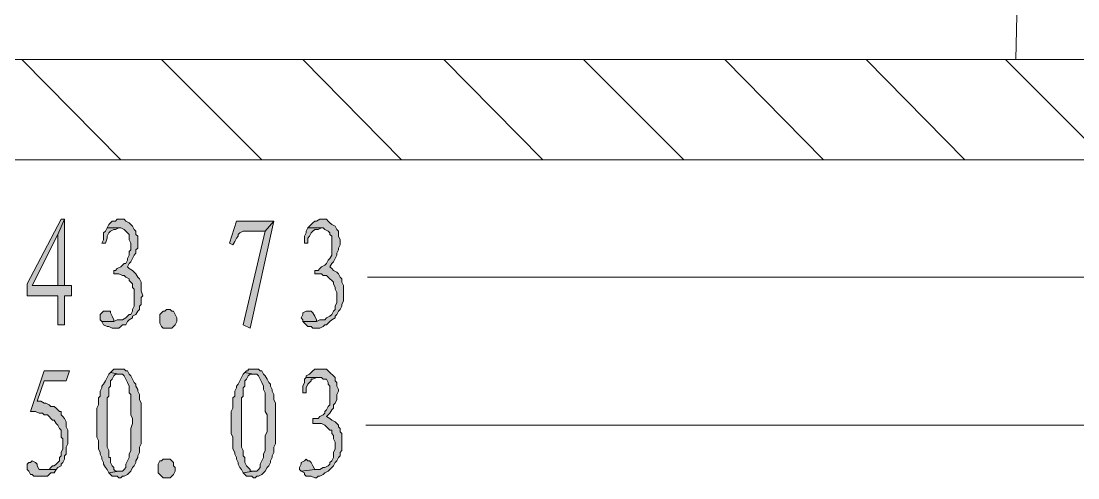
# Model space of a CAD drawing. Header units: millimetres. Extents: x 7 to 289, y 10 to 206.
# Drawn here: x 86.08 to 112.37, y 56.17 to 67.53 of the extents above; entities that cross this region are included whole.
import ezdxf

# ---------------------------------------------------------------- set-up
doc = ezdxf.new("R2010")
doc.units = ezdxf.units.MM

msp = doc.modelspace()

# ---------------------------------------------------------------- hatches: boundary and pattern name
at = {"true_color": 0xdda500}
h = msp.add_hatch(color=42, dxfattribs=at)
h.dxf.hatch_style = 2
h.paths.add_polyline_path([(87.156572, 62.602886), (87.071906, 62.602886), (86.225239, 60.994219), (86.225239, 60.697886), (86.987239, 60.697886), (86.987239, 59.978219), (87.156572, 59.978219), (87.156572, 60.697886), (87.325906, 60.697886), (87.325906, 60.951886), (87.156572, 60.951886), (86.352239, 60.951886), (86.987239, 62.221886)])
h = msp.add_hatch(color=42, dxfattribs=at)
h.dxf.hatch_style = 2
h.paths.add_polyline_path([(87.156572, 62.602886), (86.987239, 62.221886), (86.987239, 60.951886), (86.352239, 60.951886), (87.156572, 60.951886)])
h = msp.add_hatch(color=42, dxfattribs=at)
h.dxf.hatch_style = 2
h.paths.add_polyline_path([(88.553572, 62.602886), (88.468906, 62.602886), (88.426572, 62.560553), (88.341906, 62.560553), (88.299572, 62.518219), (88.257239, 62.475886), (88.214906, 62.391219), (88.511239, 62.391219), (88.553572, 62.391219), (88.638239, 62.348886), (88.680572, 62.306553), (88.722906, 62.264219), (88.765239, 62.221886), (88.765239, 62.179553), (88.765239, 62.094886), (88.807572, 62.010219), (88.807572, 61.925553), (88.807572, 61.840886), (88.765239, 61.798553), (88.765239, 61.713886), (88.722906, 61.629219), (88.722906, 61.586886), (88.680572, 61.502219), (88.638239, 61.502219), (88.595906, 61.459886), (88.553572, 61.417553), (88.468906, 61.375219), (88.426572, 61.332886), (88.384239, 61.332886), (88.384239, 61.248219), (88.426572, 61.248219), (88.511239, 61.248219), (88.595906, 61.205886), (88.638239, 61.205886), (88.680572, 61.163553), (88.765239, 61.121219), (88.765239, 61.078886), (88.807572, 61.036553), (88.849906, 60.994219), (88.849906, 60.909553), (88.892239, 60.867219), (88.892239, 60.782553), (88.892239, 60.697886), (88.892239, 60.613219), (88.892239, 60.528553), (88.892239, 60.443886), (88.849906, 60.359219), (88.849906, 60.316886), (88.807572, 60.232219), (88.765239, 60.232219), (88.722906, 60.189886), (88.680572, 60.147553), (88.595906, 60.105219), (88.553572, 60.105219), (88.468906, 60.105219), (88.384239, 60.062886), (88.087906, 60.062886), (88.130239, 59.978219), (88.214906, 59.935886), (88.257239, 59.935886), (88.341906, 59.893553), (88.384239, 59.893553), (88.426572, 59.893553), (88.511239, 59.893553), (88.553572, 59.935886), (88.595906, 59.978219), (88.680572, 59.978219), (88.722906, 60.062886), (88.765239, 60.105219), (88.849906, 60.147553), (88.849906, 60.189886), (88.934572, 60.232219), (88.976906, 60.316886), (89.019239, 60.359219), (89.019239, 60.443886), (89.061572, 60.486219), (89.061572, 60.570886), (89.061572, 60.655553), (89.103906, 60.697886), (89.061572, 60.824886), (89.061572, 60.909553), (89.061572, 60.951886), (89.061572, 61.036553), (89.019239, 61.121219), (88.976906, 61.163553), (88.934572, 61.248219), (88.892239, 61.290553), (88.849906, 61.332886), (88.765239, 61.375219), (88.722906, 61.417553), (88.765239, 61.502219), (88.807572, 61.544553), (88.849906, 61.629219), (88.892239, 61.713886), (88.934572, 61.756219), (88.934572, 61.840886), (88.976906, 61.883219), (88.976906, 61.967886), (88.976906, 62.010219), (88.976906, 62.094886), (88.976906, 62.179553), (88.934572, 62.221886), (88.934572, 62.306553), (88.892239, 62.348886), (88.849906, 62.433553), (88.807572, 62.475886), (88.765239, 62.518219), (88.680572, 62.560553), (88.638239, 62.602886)])
h = msp.add_hatch(color=42, dxfattribs=at)
h.dxf.hatch_style = 2
h.paths.add_polyline_path([(93.591239, 62.602886), (93.506572, 62.602886), (93.421906, 62.560553), (93.379572, 62.560553), (93.337239, 62.518219), (93.294906, 62.475886), (93.210239, 62.391219), (93.548906, 62.391219), (93.591239, 62.391219), (93.633572, 62.348886), (93.718239, 62.306553), (93.760572, 62.264219), (93.760572, 62.221886), (93.802906, 62.179553), (93.802906, 62.094886), (93.802906, 62.010219), (93.802906, 61.925553), (93.802906, 61.840886), (93.802906, 61.798553), (93.802906, 61.713886), (93.760572, 61.629219), (93.718239, 61.586886), (93.675906, 61.502219), (93.633572, 61.459886), (93.548906, 61.417553), (93.506572, 61.375219), (93.464239, 61.332886), (93.379572, 61.332886), (93.379572, 61.248219), (93.464239, 61.248219), (93.548906, 61.248219), (93.591239, 61.205886), (93.675906, 61.205886), (93.718239, 61.163553), (93.760572, 61.121219), (93.802906, 61.078886), (93.845239, 61.036553), (93.845239, 60.994219), (93.887572, 60.909553), (93.887572, 60.867219), (93.929906, 60.782553), (93.929906, 60.697886), (93.929906, 60.613219), (93.929906, 60.528553), (93.887572, 60.443886), (93.887572, 60.359219), (93.845239, 60.316886), (93.802906, 60.232219), (93.760572, 60.189886), (93.675906, 60.147553), (93.633572, 60.105219), (93.591239, 60.105219), (93.506572, 60.105219), (93.421906, 60.062886), (93.083239, 60.062886), (93.167906, 59.978219), (93.210239, 59.935886), (93.294906, 59.935886), (93.337239, 59.893553), (93.421906, 59.893553), (93.464239, 59.893553), (93.506572, 59.893553), (93.591239, 59.935886), (93.633572, 59.978219), (93.675906, 59.978219), (93.760572, 60.062886), (93.802906, 60.105219), (93.887572, 60.147553), (93.887572, 60.189886), (93.929906, 60.232219), (93.972239, 60.316886), (94.014572, 60.359219), (94.056906, 60.443886), (94.056906, 60.486219), (94.099239, 60.570886), (94.099239, 60.655553), (94.099239, 60.697886), (94.099239, 60.824886), (94.099239, 60.909553), (94.099239, 60.951886), (94.056906, 61.036553), (94.056906, 61.121219), (94.014572, 61.163553), (93.972239, 61.248219), (93.929906, 61.290553), (93.845239, 61.332886), (93.802906, 61.375219), (93.760572, 61.417553), (93.802906, 61.502219), (93.845239, 61.544553), (93.887572, 61.629219), (93.929906, 61.713886), (93.929906, 61.756219), (93.972239, 61.840886), (93.972239, 61.883219), (94.014572, 61.967886), (94.014572, 62.010219), (94.014572, 62.094886), (93.972239, 62.179553), (93.972239, 62.221886), (93.972239, 62.306553), (93.929906, 62.348886), (93.887572, 62.433553), (93.802906, 62.475886), (93.760572, 62.518219), (93.718239, 62.560553), (93.675906, 62.602886), (93.633572, 62.602886)])
h = msp.add_hatch(color=42, dxfattribs=at)
h.dxf.hatch_style = 2
h.paths.add_polyline_path([(88.214906, 62.391219), (88.172572, 62.306553), (88.130239, 62.264219), (88.130239, 62.179553), (88.130239, 62.094886), (88.087906, 62.010219), (88.172572, 62.010219), (88.214906, 62.137219), (88.214906, 62.179553), (88.257239, 62.264219), (88.299572, 62.306553), (88.384239, 62.348886), (88.426572, 62.348886), (88.511239, 62.391219)])
h = msp.add_hatch(color=42, dxfattribs=at)
h.dxf.hatch_style = 2
h.paths.add_polyline_path([(92.363572, 62.560553), (91.432239, 62.560553), (91.262906, 62.010219), (91.347572, 61.967886), (91.389906, 62.052553), (91.432239, 62.137219), (91.474572, 62.179553), (91.474572, 62.221886), (91.516906, 62.264219), (91.601572, 62.306553), (91.643906, 62.306553), (92.151906, 62.306553)])
h = msp.add_hatch(color=42, dxfattribs=at)
h.dxf.hatch_style = 2
h.paths.add_polyline_path([(92.363572, 62.560553), (92.151906, 62.306553), (91.601572, 59.978219), (91.770906, 59.893553)])
h = msp.add_hatch(color=42, dxfattribs=at)
h.dxf.hatch_style = 2
h.paths.add_polyline_path([(93.210239, 62.391219), (93.167906, 62.306553), (93.167906, 62.264219), (93.125572, 62.179553), (93.125572, 62.094886), (93.125572, 62.010219), (93.210239, 62.010219), (93.210239, 62.137219), (93.252572, 62.179553), (93.294906, 62.264219), (93.337239, 62.306553), (93.379572, 62.348886), (93.464239, 62.348886), (93.548906, 62.391219)])
h = msp.add_hatch(color=42, dxfattribs=at)
h.dxf.hatch_style = 2
h.paths.add_polyline_path([(88.172572, 60.316886), (88.130239, 60.316886), (88.087906, 60.274553), (88.045572, 60.232219), (88.045572, 60.147553), (88.045572, 60.105219), (88.087906, 60.062886), (88.384239, 60.062886), (88.384239, 60.105219), (88.341906, 60.189886), (88.299572, 60.274553), (88.299572, 60.316886), (88.257239, 60.316886)])
h = msp.add_hatch(color=42, dxfattribs=at)
h.dxf.hatch_style = 2
h.paths.add_polyline_path([(89.823572, 59.893553), (89.781239, 59.893553), (89.738906, 59.893553), (89.654239, 59.893553), (89.611906, 59.893553), (89.569572, 59.935886), (89.527239, 60.020553), (89.527239, 60.062886), (89.527239, 60.147553), (89.527239, 60.232219), (89.569572, 60.274553), (89.611906, 60.316886), (89.654239, 60.316886), (89.696572, 60.359219), (89.781239, 60.359219), (89.823572, 60.316886), (89.865906, 60.316886), (89.908239, 60.232219), (89.950572, 60.147553), (89.950572, 60.062886), (89.908239, 59.978219), (89.865906, 59.935886)])
h = msp.add_hatch(color=42, dxfattribs=at)
h.dxf.hatch_style = 2
h.paths.add_polyline_path([(93.210239, 60.316886), (93.167906, 60.316886), (93.083239, 60.274553), (93.083239, 60.232219), (93.040906, 60.147553), (93.083239, 60.105219), (93.083239, 60.062886), (93.421906, 60.062886), (93.421906, 60.105219), (93.379572, 60.189886), (93.337239, 60.274553), (93.294906, 60.316886), (93.252572, 60.316886)])
h = msp.add_hatch(color=42, dxfattribs=at)
h.dxf.hatch_style = 2
h.paths.add_polyline_path([(87.283572, 58.835219), (86.648572, 58.835219), (86.309906, 57.819219), (86.394572, 57.819219), (86.436906, 57.819219), (86.521572, 57.776886), (86.606239, 57.776886), (86.648572, 57.734553), (86.733239, 57.734553), (86.775572, 57.692219), (86.817906, 57.649886), (86.860239, 57.607553), (86.902572, 57.607553), (86.944906, 57.522886), (86.987239, 57.480553), (87.029572, 57.395886), (87.071906, 57.353553), (87.071906, 57.268886), (87.071906, 57.184219), (87.114239, 57.141886), (87.114239, 57.057219), (87.114239, 56.972553), (87.114239, 56.887886), (87.071906, 56.803219), (87.071906, 56.718553), (87.029572, 56.676219), (87.029572, 56.591553), (86.987239, 56.549219), (86.944906, 56.506886), (86.902572, 56.464553), (86.860239, 56.464553), (86.817906, 56.422219), (86.775572, 56.379886), (86.690906, 56.379886), (86.606239, 56.379886), (86.521572, 56.379886), (86.944906, 56.379886), (86.987239, 56.422219), (87.071906, 56.464553), (87.071906, 56.506886), (87.114239, 56.549219), (87.156572, 56.633886), (87.156572, 56.718553), (87.198906, 56.760886), (87.198906, 56.845553), (87.198906, 56.930219), (87.241239, 57.014886), (87.241239, 57.099553), (87.241239, 57.184219), (87.241239, 57.268886), (87.241239, 57.353553), (87.198906, 57.438219), (87.198906, 57.480553), (87.198906, 57.565219), (87.156572, 57.649886), (87.114239, 57.692219), (87.071906, 57.734553), (87.071906, 57.819219), (87.029572, 57.819219), (86.987239, 57.861553), (86.944906, 57.903886), (86.902572, 57.946219), (86.817906, 57.946219), (86.775572, 57.988553), (86.690906, 58.030886), (86.648572, 58.030886), (86.563906, 58.073219), (86.479239, 58.073219), (86.648572, 58.581219), (87.198906, 58.581219)])
h = msp.add_hatch(color=42, dxfattribs=at)
h.dxf.hatch_style = 2
h.paths.add_polyline_path([(88.299572, 58.792886), (88.257239, 58.750553), (88.214906, 58.665886), (88.172572, 58.581219), (88.130239, 58.496553), (88.087906, 58.454219), (88.087906, 58.411886), (88.045572, 58.327219), (88.045572, 58.284886), (88.045572, 58.200219), (88.003239, 58.157886), (88.003239, 58.073219), (88.003239, 57.988553), (87.960906, 57.903886), (87.960906, 57.819219), (87.960906, 57.734553), (87.960906, 57.649886), (87.960906, 57.522886), (87.960906, 57.438219), (87.960906, 57.353553), (87.960906, 57.268886), (87.960906, 57.184219), (88.003239, 57.099553), (88.003239, 57.014886), (88.003239, 56.972553), (88.003239, 56.887886), (88.045572, 56.803219), (88.045572, 56.760886), (88.087906, 56.676219), (88.087906, 56.633886), (88.130239, 56.549219), (88.130239, 56.506886), (88.172572, 56.422219), (88.214906, 56.379886), (88.257239, 56.295219), (88.511239, 56.337553), (88.426572, 56.337553), (88.384239, 56.379886), (88.384239, 56.422219), (88.341906, 56.464553), (88.299572, 56.549219), (88.299572, 56.676219), (88.257239, 56.676219), (88.257239, 56.718553), (88.257239, 56.803219), (88.257239, 56.845553), (88.214906, 56.930219), (88.214906, 56.972553), (88.214906, 57.057219), (88.214906, 57.141886), (88.214906, 57.226553), (88.214906, 57.353553), (88.214906, 57.438219), (88.214906, 57.522886), (88.214906, 57.607553), (88.214906, 57.734553), (88.214906, 57.819219), (88.214906, 57.903886), (88.214906, 57.988553), (88.214906, 58.073219), (88.214906, 58.157886), (88.257239, 58.200219), (88.257239, 58.284886), (88.257239, 58.369553), (88.257239, 58.411886), (88.299572, 58.454219), (88.299572, 58.496553), (88.299572, 58.581219), (88.341906, 58.623553), (88.384239, 58.708219), (88.426572, 58.750553), (88.468906, 58.750553), (88.511239, 58.750553)])
h = msp.add_hatch(color=42, dxfattribs=at)
h.dxf.hatch_style = 2
h.paths.add_polyline_path([(88.511239, 58.877553), (88.468906, 58.877553), (88.384239, 58.877553), (88.341906, 58.835219), (88.299572, 58.792886), (88.511239, 58.750553), (88.553572, 58.750553), (88.595906, 58.750553), (88.638239, 58.708219), (88.680572, 58.623553), (88.722906, 58.538886), (88.765239, 58.454219), (88.765239, 58.411886), (88.765239, 58.369553), (88.765239, 58.284886), (88.807572, 58.242553), (88.807572, 58.157886), (88.807572, 58.073219), (88.807572, 57.988553), (88.807572, 57.903886), (88.807572, 57.819219), (88.807572, 57.734553), (88.849906, 57.649886), (88.849906, 57.522886), (88.807572, 57.395886), (88.807572, 57.311219), (88.807572, 57.226553), (88.807572, 57.141886), (88.807572, 57.057219), (88.807572, 56.972553), (88.807572, 56.887886), (88.807572, 56.845553), (88.765239, 56.760886), (88.765239, 56.718553), (88.765239, 56.676219), (88.722906, 56.591553), (88.680572, 56.506886), (88.680572, 56.422219), (88.638239, 56.379886), (88.595906, 56.337553), (88.553572, 56.337553), (88.511239, 56.337553), (88.257239, 56.295219), (88.299572, 56.252886), (88.341906, 56.210553), (88.384239, 56.210553), (88.468906, 56.210553), (88.511239, 56.168219), (88.553572, 56.168219), (88.595906, 56.210553), (88.638239, 56.210553), (88.722906, 56.252886), (88.765239, 56.295219), (88.807572, 56.337553), (88.849906, 56.422219), (88.892239, 56.464553), (88.934572, 56.549219), (88.934572, 56.591553), (88.976906, 56.676219), (88.976906, 56.718553), (89.019239, 56.803219), (89.019239, 56.887886), (89.019239, 56.930219), (89.061572, 57.014886), (89.061572, 57.099553), (89.061572, 57.184219), (89.061572, 57.268886), (89.061572, 57.353553), (89.061572, 57.438219), (89.061572, 57.522886), (89.061572, 57.607553), (89.061572, 57.692219), (89.061572, 57.776886), (89.061572, 57.861553), (89.061572, 57.946219), (89.061572, 58.030886), (89.019239, 58.115553), (89.019239, 58.200219), (89.019239, 58.242553), (88.976906, 58.327219), (88.976906, 58.369553), (88.934572, 58.454219), (88.934572, 58.496553), (88.892239, 58.538886), (88.849906, 58.623553), (88.807572, 58.708219), (88.765239, 58.750553), (88.722906, 58.835219), (88.680572, 58.835219), (88.638239, 58.877553), (88.595906, 58.877553)])
h = msp.add_hatch(color=42, dxfattribs=at)
h.dxf.hatch_style = 2
h.paths.add_polyline_path([(91.643906, 58.792886), (91.601572, 58.750553), (91.559239, 58.665886), (91.516906, 58.581219), (91.474572, 58.496553), (91.432239, 58.454219), (91.432239, 58.411886), (91.389906, 58.327219), (91.389906, 58.284886), (91.389906, 58.200219), (91.347572, 58.157886), (91.347572, 58.073219), (91.347572, 57.988553), (91.347572, 57.903886), (91.305239, 57.819219), (91.305239, 57.734553), (91.305239, 57.649886), (91.305239, 57.522886), (91.305239, 57.438219), (91.305239, 57.353553), (91.305239, 57.268886), (91.347572, 57.184219), (91.347572, 57.099553), (91.347572, 57.014886), (91.347572, 56.972553), (91.347572, 56.887886), (91.389906, 56.803219), (91.389906, 56.760886), (91.432239, 56.676219), (91.432239, 56.633886), (91.474572, 56.549219), (91.474572, 56.506886), (91.516906, 56.422219), (91.559239, 56.379886), (91.601572, 56.295219), (91.855572, 56.337553), (91.770906, 56.337553), (91.770906, 56.379886), (91.728572, 56.422219), (91.686239, 56.464553), (91.643906, 56.549219), (91.643906, 56.676219), (91.601572, 56.718553), (91.601572, 56.803219), (91.601572, 56.845553), (91.559239, 56.930219), (91.559239, 56.972553), (91.559239, 57.057219), (91.559239, 57.141886), (91.559239, 57.226553), (91.559239, 57.353553), (91.559239, 57.438219), (91.559239, 57.522886), (91.559239, 57.607553), (91.559239, 57.734553), (91.559239, 57.819219), (91.559239, 57.903886), (91.559239, 57.988553), (91.559239, 58.073219), (91.559239, 58.157886), (91.601572, 58.200219), (91.601572, 58.284886), (91.601572, 58.369553), (91.601572, 58.411886), (91.643906, 58.454219), (91.643906, 58.496553), (91.643906, 58.581219), (91.686239, 58.623553), (91.728572, 58.708219), (91.770906, 58.750553), (91.813239, 58.750553), (91.855572, 58.750553)])
h = msp.add_hatch(color=42, dxfattribs=at)
h.dxf.hatch_style = 2
h.paths.add_polyline_path([(91.855572, 58.877553), (91.813239, 58.877553), (91.728572, 58.877553), (91.728572, 58.835219), (91.686239, 58.835219), (91.643906, 58.792886), (91.855572, 58.750553), (91.897906, 58.750553), (91.940239, 58.750553), (91.982572, 58.708219), (92.024906, 58.623553), (92.067239, 58.538886), (92.109572, 58.454219), (92.109572, 58.411886), (92.109572, 58.369553), (92.151906, 58.284886), (92.151906, 58.242553), (92.151906, 58.157886), (92.151906, 58.073219), (92.151906, 57.988553), (92.151906, 57.903886), (92.151906, 57.819219), (92.194239, 57.734553), (92.194239, 57.649886), (92.194239, 57.522886), (92.194239, 57.395886), (92.194239, 57.311219), (92.151906, 57.226553), (92.151906, 57.141886), (92.151906, 57.057219), (92.151906, 56.972553), (92.151906, 56.887886), (92.151906, 56.845553), (92.109572, 56.760886), (92.109572, 56.718553), (92.109572, 56.676219), (92.067239, 56.591553), (92.024906, 56.506886), (92.024906, 56.422219), (91.982572, 56.379886), (91.940239, 56.337553), (91.897906, 56.337553), (91.855572, 56.337553), (91.601572, 56.295219), (91.643906, 56.252886), (91.686239, 56.210553), (91.728572, 56.210553), (91.813239, 56.210553), (91.855572, 56.168219), (91.897906, 56.168219), (91.940239, 56.210553), (91.982572, 56.210553), (92.067239, 56.252886), (92.109572, 56.295219), (92.151906, 56.337553), (92.194239, 56.422219), (92.236572, 56.464553), (92.278906, 56.549219), (92.278906, 56.591553), (92.321239, 56.676219), (92.321239, 56.718553), (92.363572, 56.803219), (92.363572, 56.887886), (92.363572, 56.930219), (92.405906, 57.014886), (92.405906, 57.099553), (92.405906, 57.184219), (92.405906, 57.268886), (92.405906, 57.353553), (92.405906, 57.438219), (92.405906, 57.522886), (92.405906, 57.607553), (92.405906, 57.692219), (92.405906, 57.776886), (92.405906, 57.861553), (92.405906, 57.946219), (92.405906, 58.030886), (92.363572, 58.115553), (92.363572, 58.200219), (92.363572, 58.242553), (92.321239, 58.327219), (92.321239, 58.369553), (92.278906, 58.454219), (92.278906, 58.496553), (92.236572, 58.538886), (92.194239, 58.623553), (92.151906, 58.708219), (92.109572, 58.750553), (92.067239, 58.835219), (92.024906, 58.835219), (91.982572, 58.877553), (91.940239, 58.877553)])
h = msp.add_hatch(color=42, dxfattribs=at)
h.dxf.hatch_style = 2
h.paths.add_polyline_path([(93.548906, 58.877553), (93.464239, 58.877553), (93.379572, 58.877553), (93.337239, 58.835219), (93.294906, 58.792886), (93.252572, 58.750553), (93.167906, 58.708219), (93.167906, 58.665886), (93.464239, 58.665886), (93.548906, 58.665886), (93.591239, 58.623553), (93.675906, 58.623553), (93.718239, 58.538886), (93.718239, 58.496553), (93.760572, 58.454219), (93.760572, 58.369553), (93.760572, 58.284886), (93.760572, 58.200219), (93.760572, 58.157886), (93.760572, 58.073219), (93.760572, 57.988553), (93.718239, 57.946219), (93.675906, 57.861553), (93.633572, 57.819219), (93.633572, 57.776886), (93.591239, 57.734553), (93.506572, 57.692219), (93.464239, 57.649886), (93.379572, 57.649886), (93.337239, 57.649886), (93.337239, 57.522886), (93.421906, 57.522886), (93.506572, 57.522886), (93.548906, 57.522886), (93.633572, 57.480553), (93.675906, 57.438219), (93.718239, 57.395886), (93.760572, 57.353553), (93.802906, 57.353553), (93.802906, 57.268886), (93.845239, 57.226553), (93.845239, 57.141886), (93.887572, 57.057219), (93.887572, 56.972553), (93.887572, 56.887886), (93.845239, 56.803219), (93.845239, 56.718553), (93.845239, 56.676219), (93.802906, 56.591553), (93.760572, 56.549219), (93.760572, 56.506886), (93.718239, 56.464553), (93.633572, 56.422219), (93.591239, 56.422219), (93.506572, 56.379886), (93.464239, 56.379886), (93.379572, 56.379886), (93.040906, 56.337553), (93.125572, 56.295219), (93.125572, 56.252886), (93.167906, 56.210553), (93.210239, 56.210553), (93.294906, 56.210553), (93.379572, 56.168219), (93.421906, 56.168219), (93.464239, 56.210553), (93.506572, 56.210553), (93.591239, 56.252886), (93.633572, 56.295219), (93.718239, 56.337553), (93.760572, 56.379886), (93.845239, 56.464553), (93.887572, 56.549219), (93.929906, 56.591553), (93.972239, 56.676219), (94.014572, 56.718553), (94.014572, 56.803219), (94.056906, 56.845553), (94.056906, 56.930219), (94.056906, 57.014886), (94.056906, 57.099553), (94.056906, 57.184219), (94.056906, 57.268886), (94.014572, 57.311219), (94.014572, 57.395886), (93.972239, 57.438219), (93.972239, 57.480553), (93.929906, 57.522886), (93.887572, 57.565219), (93.802906, 57.607553), (93.760572, 57.649886), (93.675906, 57.692219), (93.760572, 57.776886), (93.802906, 57.861553), (93.845239, 57.903886), (93.845239, 57.988553), (93.887572, 58.030886), (93.929906, 58.115553), (93.929906, 58.200219), (93.929906, 58.242553), (93.972239, 58.327219), (93.972239, 58.369553), (93.929906, 58.454219), (93.929906, 58.538886), (93.887572, 58.581219), (93.887572, 58.665886), (93.845239, 58.708219), (93.760572, 58.792886), (93.718239, 58.835219), (93.675906, 58.877553), (93.633572, 58.877553), (93.591239, 58.877553)])
h = msp.add_hatch(color=42, dxfattribs=at)
h.dxf.hatch_style = 2
h.paths.add_polyline_path([(93.167906, 58.665886), (93.125572, 58.623553), (93.125572, 58.538886), (93.083239, 58.454219), (93.083239, 58.369553), (93.083239, 58.284886), (93.167906, 58.284886), (93.167906, 58.327219), (93.167906, 58.411886), (93.210239, 58.496553), (93.252572, 58.538886), (93.294906, 58.581219), (93.294906, 58.623553), (93.337239, 58.623553), (93.421906, 58.665886), (93.464239, 58.665886)])
h = msp.add_hatch(color=42, dxfattribs=at)
h.dxf.hatch_style = 2
h.paths.add_polyline_path([(86.352239, 56.591553), (86.309906, 56.549219), (86.267572, 56.549219), (86.225239, 56.506886), (86.225239, 56.422219), (86.225239, 56.379886), (86.267572, 56.337553), (86.309906, 56.252886), (86.352239, 56.252886), (86.394572, 56.210553), (86.436906, 56.210553), (86.521572, 56.210553), (86.606239, 56.210553), (86.648572, 56.210553), (86.733239, 56.210553), (86.775572, 56.252886), (86.817906, 56.295219), (86.902572, 56.295219), (86.944906, 56.379886), (86.521572, 56.379886), (86.479239, 56.464553), (86.479239, 56.506886), (86.436906, 56.549219)])
h = msp.add_hatch(color=42, dxfattribs=at)
h.dxf.hatch_style = 2
h.paths.add_polyline_path([(89.781239, 56.168219), (89.738906, 56.168219), (89.696572, 56.168219), (89.611906, 56.168219), (89.569572, 56.210553), (89.527239, 56.252886), (89.484906, 56.295219), (89.484906, 56.379886), (89.484906, 56.422219), (89.484906, 56.506886), (89.527239, 56.591553), (89.569572, 56.591553), (89.611906, 56.633886), (89.654239, 56.633886), (89.738906, 56.633886), (89.781239, 56.633886), (89.823572, 56.591553), (89.865906, 56.549219), (89.865906, 56.464553), (89.908239, 56.422219), (89.908239, 56.337553), (89.865906, 56.252886), (89.823572, 56.210553)])
h = msp.add_hatch(color=42, dxfattribs=at)
h.dxf.hatch_style = 2
h.paths.add_polyline_path([(93.167906, 56.633886), (93.125572, 56.591553), (93.040906, 56.549219), (93.040906, 56.506886), (92.998572, 56.422219), (92.998572, 56.379886), (93.040906, 56.337553), (93.379572, 56.379886), (93.337239, 56.464553), (93.294906, 56.549219), (93.252572, 56.591553), (93.210239, 56.591553)])

# ---------------------------------------------------------------- linework, layer by layer
at = {"color": 7, "lineweight": 0}
for points in [[(110.820906, 66.582219), (110.905572, 70.265219)], [(117.932906, 69.672553), (117.805906, 69.672553), (117.636572, 69.630219), (117.467239, 69.503219), (117.382572, 69.376219), (117.340239, 69.206886), (117.213239, 66.582219), (63.111239, 66.582219), (62.984239, 69.206886)], [(59.216572, 64.084553), (121.107906, 64.084553), (121.319572, 64.126886), (121.531239, 64.296219), (121.658239, 64.465553), (121.700572, 64.719553), (121.700572, 67.259553)], [(117.213239, 66.582219), (63.111239, 66.582219)], [(121.107906, 64.084553), (59.216572, 64.084553)]]:
    msp.add_lwpolyline(points, dxfattribs=at)
at = {"color": 40, "lineweight": 0, "true_color": 0xffbf00}
for points in [[(88.553572, 64.084553), (86.098239, 66.582219)], [(92.067239, 64.084553), (89.569572, 66.582219)], [(95.538572, 64.084553), (93.083239, 66.582219)], [(99.052239, 64.084553), (96.596906, 66.582219)], [(102.565906, 64.084553), (100.068239, 66.582219)], [(106.037239, 64.084553), (103.581906, 66.582219)], [(109.550906, 64.084553), (107.095572, 66.582219)], [(113.064572, 64.084553), (110.566906, 66.582219)]]:
    msp.add_lwpolyline(points, dxfattribs=at)
at = {"color": 42, "lineweight": 0, "true_color": 0xdda500}
for points in [[(87.156572, 62.602886), (87.071906, 62.602886), (86.225239, 60.994219), (86.225239, 60.697886), (86.987239, 60.697886), (86.987239, 59.978219), (87.156572, 59.978219), (87.156572, 60.697886), (87.325906, 60.697886), (87.325906, 60.951886), (87.156572, 60.951886), (86.352239, 60.951886), (86.987239, 62.221886)], [(87.156572, 62.602886), (86.987239, 62.221886), (86.987239, 60.951886), (86.352239, 60.951886), (87.156572, 60.951886)], [(88.553572, 62.602886), (88.468906, 62.602886), (88.426572, 62.560553), (88.341906, 62.560553), (88.299572, 62.518219), (88.257239, 62.475886), (88.214906, 62.391219), (88.511239, 62.391219), (88.553572, 62.391219), (88.638239, 62.348886), (88.680572, 62.306553), (88.722906, 62.264219), (88.765239, 62.221886), (88.765239, 62.179553), (88.765239, 62.094886), (88.807572, 62.010219), (88.807572, 61.925553), (88.807572, 61.840886), (88.765239, 61.798553), (88.765239, 61.713886), (88.722906, 61.629219), (88.722906, 61.586886), (88.680572, 61.502219), (88.638239, 61.502219), (88.595906, 61.459886), (88.553572, 61.417553), (88.468906, 61.375219), (88.426572, 61.332886), (88.384239, 61.332886), (88.384239, 61.248219), (88.426572, 61.248219), (88.511239, 61.248219), (88.595906, 61.205886), (88.638239, 61.205886), (88.680572, 61.163553), (88.765239, 61.121219), (88.765239, 61.078886), (88.807572, 61.036553), (88.849906, 60.994219), (88.849906, 60.909553), (88.892239, 60.867219), (88.892239, 60.782553), (88.892239, 60.697886), (88.892239, 60.613219), (88.892239, 60.528553), (88.892239, 60.443886), (88.849906, 60.359219), (88.849906, 60.316886), (88.807572, 60.232219), (88.765239, 60.232219), (88.722906, 60.189886), (88.680572, 60.147553), (88.595906, 60.105219), (88.553572, 60.105219), (88.468906, 60.105219), (88.384239, 60.062886), (88.087906, 60.062886), (88.130239, 59.978219), (88.214906, 59.935886), (88.257239, 59.935886), (88.341906, 59.893553), (88.384239, 59.893553), (88.426572, 59.893553), (88.511239, 59.893553), (88.553572, 59.935886), (88.595906, 59.978219), (88.680572, 59.978219), (88.722906, 60.062886), (88.765239, 60.105219), (88.849906, 60.147553), (88.849906, 60.189886), (88.934572, 60.232219), (88.976906, 60.316886), (89.019239, 60.359219), (89.019239, 60.443886), (89.061572, 60.486219), (89.061572, 60.570886), (89.061572, 60.655553), (89.103906, 60.697886), (89.061572, 60.824886), (89.061572, 60.909553), (89.061572, 60.951886), (89.061572, 61.036553), (89.019239, 61.121219), (88.976906, 61.163553), (88.934572, 61.248219), (88.892239, 61.290553), (88.849906, 61.332886), (88.765239, 61.375219), (88.722906, 61.417553), (88.765239, 61.502219), (88.807572, 61.544553), (88.849906, 61.629219), (88.892239, 61.713886), (88.934572, 61.756219), (88.934572, 61.840886), (88.976906, 61.883219), (88.976906, 61.967886), (88.976906, 62.010219), (88.976906, 62.094886), (88.976906, 62.179553), (88.934572, 62.221886), (88.934572, 62.306553), (88.892239, 62.348886), (88.849906, 62.433553), (88.807572, 62.475886), (88.765239, 62.518219), (88.680572, 62.560553), (88.638239, 62.602886)], [(93.591239, 62.602886), (93.506572, 62.602886), (93.421906, 62.560553), (93.379572, 62.560553), (93.337239, 62.518219), (93.294906, 62.475886), (93.210239, 62.391219), (93.548906, 62.391219), (93.591239, 62.391219), (93.633572, 62.348886), (93.718239, 62.306553), (93.760572, 62.264219), (93.760572, 62.221886), (93.802906, 62.179553), (93.802906, 62.094886), (93.802906, 62.010219), (93.802906, 61.925553), (93.802906, 61.840886), (93.802906, 61.798553), (93.802906, 61.713886), (93.760572, 61.629219), (93.718239, 61.586886), (93.675906, 61.502219), (93.633572, 61.459886), (93.548906, 61.417553), (93.506572, 61.375219), (93.464239, 61.332886), (93.379572, 61.332886), (93.379572, 61.248219), (93.464239, 61.248219), (93.548906, 61.248219), (93.591239, 61.205886), (93.675906, 61.205886), (93.718239, 61.163553), (93.760572, 61.121219), (93.802906, 61.078886), (93.845239, 61.036553), (93.845239, 60.994219), (93.887572, 60.909553), (93.887572, 60.867219), (93.929906, 60.782553), (93.929906, 60.697886), (93.929906, 60.613219), (93.929906, 60.528553), (93.887572, 60.443886), (93.887572, 60.359219), (93.845239, 60.316886), (93.802906, 60.232219), (93.760572, 60.189886), (93.675906, 60.147553), (93.633572, 60.105219), (93.591239, 60.105219), (93.506572, 60.105219), (93.421906, 60.062886), (93.083239, 60.062886), (93.167906, 59.978219), (93.210239, 59.935886), (93.294906, 59.935886), (93.337239, 59.893553), (93.421906, 59.893553), (93.464239, 59.893553), (93.506572, 59.893553), (93.591239, 59.935886), (93.633572, 59.978219), (93.675906, 59.978219), (93.760572, 60.062886), (93.802906, 60.105219), (93.887572, 60.147553), (93.887572, 60.189886), (93.929906, 60.232219), (93.972239, 60.316886), (94.014572, 60.359219), (94.056906, 60.443886), (94.056906, 60.486219), (94.099239, 60.570886), (94.099239, 60.655553), (94.099239, 60.697886), (94.099239, 60.824886), (94.099239, 60.909553), (94.099239, 60.951886), (94.056906, 61.036553), (94.056906, 61.121219), (94.014572, 61.163553), (93.972239, 61.248219), (93.929906, 61.290553), (93.845239, 61.332886), (93.802906, 61.375219), (93.760572, 61.417553), (93.802906, 61.502219), (93.845239, 61.544553), (93.887572, 61.629219), (93.929906, 61.713886), (93.929906, 61.756219), (93.972239, 61.840886), (93.972239, 61.883219), (94.014572, 61.967886), (94.014572, 62.010219), (94.014572, 62.094886), (93.972239, 62.179553), (93.972239, 62.221886), (93.972239, 62.306553), (93.929906, 62.348886), (93.887572, 62.433553), (93.802906, 62.475886), (93.760572, 62.518219), (93.718239, 62.560553), (93.675906, 62.602886), (93.633572, 62.602886)], [(88.214906, 62.391219), (88.172572, 62.306553), (88.130239, 62.264219), (88.130239, 62.179553), (88.130239, 62.094886), (88.087906, 62.010219), (88.172572, 62.010219), (88.214906, 62.137219), (88.214906, 62.179553), (88.257239, 62.264219), (88.299572, 62.306553), (88.384239, 62.348886), (88.426572, 62.348886), (88.511239, 62.391219)], [(92.363572, 62.560553), (91.432239, 62.560553), (91.262906, 62.010219), (91.347572, 61.967886), (91.389906, 62.052553), (91.432239, 62.137219), (91.474572, 62.179553), (91.474572, 62.221886), (91.516906, 62.264219), (91.601572, 62.306553), (91.643906, 62.306553), (92.151906, 62.306553)], [(92.363572, 62.560553), (92.151906, 62.306553), (91.601572, 59.978219), (91.770906, 59.893553)], [(93.210239, 62.391219), (93.167906, 62.306553), (93.167906, 62.264219), (93.125572, 62.179553), (93.125572, 62.094886), (93.125572, 62.010219), (93.210239, 62.010219), (93.210239, 62.137219), (93.252572, 62.179553), (93.294906, 62.264219), (93.337239, 62.306553), (93.379572, 62.348886), (93.464239, 62.348886), (93.548906, 62.391219)], [(88.172572, 60.316886), (88.130239, 60.316886), (88.087906, 60.274553), (88.045572, 60.232219), (88.045572, 60.147553), (88.045572, 60.105219), (88.087906, 60.062886), (88.384239, 60.062886), (88.384239, 60.105219), (88.341906, 60.189886), (88.299572, 60.274553), (88.299572, 60.316886), (88.257239, 60.316886)], [(89.823572, 59.893553), (89.781239, 59.893553), (89.738906, 59.893553), (89.654239, 59.893553), (89.611906, 59.893553), (89.569572, 59.935886), (89.527239, 60.020553), (89.527239, 60.062886), (89.527239, 60.147553), (89.527239, 60.232219), (89.569572, 60.274553), (89.611906, 60.316886), (89.654239, 60.316886), (89.696572, 60.359219), (89.781239, 60.359219), (89.823572, 60.316886), (89.865906, 60.316886), (89.908239, 60.232219), (89.950572, 60.147553), (89.950572, 60.062886), (89.908239, 59.978219), (89.865906, 59.935886)], [(93.210239, 60.316886), (93.167906, 60.316886), (93.083239, 60.274553), (93.083239, 60.232219), (93.040906, 60.147553), (93.083239, 60.105219), (93.083239, 60.062886), (93.421906, 60.062886), (93.421906, 60.105219), (93.379572, 60.189886), (93.337239, 60.274553), (93.294906, 60.316886), (93.252572, 60.316886)], [(87.283572, 58.835219), (86.648572, 58.835219), (86.309906, 57.819219), (86.394572, 57.819219), (86.436906, 57.819219), (86.521572, 57.776886), (86.606239, 57.776886), (86.648572, 57.734553), (86.733239, 57.734553), (86.775572, 57.692219), (86.817906, 57.649886), (86.860239, 57.607553), (86.902572, 57.607553), (86.944906, 57.522886), (86.987239, 57.480553), (87.029572, 57.395886), (87.071906, 57.353553), (87.071906, 57.268886), (87.071906, 57.184219), (87.114239, 57.141886), (87.114239, 57.057219), (87.114239, 56.972553), (87.114239, 56.887886), (87.071906, 56.803219), (87.071906, 56.718553), (87.029572, 56.676219), (87.029572, 56.591553), (86.987239, 56.549219), (86.944906, 56.506886), (86.902572, 56.464553), (86.860239, 56.464553), (86.817906, 56.422219), (86.775572, 56.379886), (86.690906, 56.379886), (86.606239, 56.379886), (86.521572, 56.379886), (86.944906, 56.379886), (86.987239, 56.422219), (87.071906, 56.464553), (87.071906, 56.506886), (87.114239, 56.549219), (87.156572, 56.633886), (87.156572, 56.718553), (87.198906, 56.760886), (87.198906, 56.845553), (87.198906, 56.930219), (87.241239, 57.014886), (87.241239, 57.099553), (87.241239, 57.184219), (87.241239, 57.268886), (87.241239, 57.353553), (87.198906, 57.438219), (87.198906, 57.480553), (87.198906, 57.565219), (87.156572, 57.649886), (87.114239, 57.692219), (87.071906, 57.734553), (87.071906, 57.819219), (87.029572, 57.819219), (86.987239, 57.861553), (86.944906, 57.903886), (86.902572, 57.946219), (86.817906, 57.946219), (86.775572, 57.988553), (86.690906, 58.030886), (86.648572, 58.030886), (86.563906, 58.073219), (86.479239, 58.073219), (86.648572, 58.581219), (87.198906, 58.581219)], [(88.299572, 58.792886), (88.257239, 58.750553), (88.214906, 58.665886), (88.172572, 58.581219), (88.130239, 58.496553), (88.087906, 58.454219), (88.087906, 58.411886), (88.045572, 58.327219), (88.045572, 58.284886), (88.045572, 58.200219), (88.003239, 58.157886), (88.003239, 58.073219), (88.003239, 57.988553), (87.960906, 57.903886), (87.960906, 57.819219), (87.960906, 57.734553), (87.960906, 57.649886), (87.960906, 57.522886), (87.960906, 57.438219), (87.960906, 57.353553), (87.960906, 57.268886), (87.960906, 57.184219), (88.003239, 57.099553), (88.003239, 57.014886), (88.003239, 56.972553), (88.003239, 56.887886), (88.045572, 56.803219), (88.045572, 56.760886), (88.087906, 56.676219), (88.087906, 56.633886), (88.130239, 56.549219), (88.130239, 56.506886), (88.172572, 56.422219), (88.214906, 56.379886), (88.257239, 56.295219), (88.511239, 56.337553), (88.426572, 56.337553), (88.384239, 56.379886), (88.384239, 56.422219), (88.341906, 56.464553), (88.299572, 56.549219), (88.299572, 56.676219), (88.257239, 56.676219), (88.257239, 56.718553), (88.257239, 56.803219), (88.257239, 56.845553), (88.214906, 56.930219), (88.214906, 56.972553), (88.214906, 57.057219), (88.214906, 57.141886), (88.214906, 57.226553), (88.214906, 57.353553), (88.214906, 57.438219), (88.214906, 57.522886), (88.214906, 57.607553), (88.214906, 57.734553), (88.214906, 57.819219), (88.214906, 57.903886), (88.214906, 57.988553), (88.214906, 58.073219), (88.214906, 58.157886), (88.257239, 58.200219), (88.257239, 58.284886), (88.257239, 58.369553), (88.257239, 58.411886), (88.299572, 58.454219), (88.299572, 58.496553), (88.299572, 58.581219), (88.341906, 58.623553), (88.384239, 58.708219), (88.426572, 58.750553), (88.468906, 58.750553), (88.511239, 58.750553)], [(88.511239, 58.877553), (88.468906, 58.877553), (88.384239, 58.877553), (88.341906, 58.835219), (88.299572, 58.792886), (88.511239, 58.750553), (88.553572, 58.750553), (88.595906, 58.750553), (88.638239, 58.708219), (88.680572, 58.623553), (88.722906, 58.538886), (88.765239, 58.454219), (88.765239, 58.411886), (88.765239, 58.369553), (88.765239, 58.284886), (88.807572, 58.242553), (88.807572, 58.157886), (88.807572, 58.073219), (88.807572, 57.988553), (88.807572, 57.903886), (88.807572, 57.819219), (88.807572, 57.734553), (88.849906, 57.649886), (88.849906, 57.522886), (88.807572, 57.395886), (88.807572, 57.311219), (88.807572, 57.226553), (88.807572, 57.141886), (88.807572, 57.057219), (88.807572, 56.972553), (88.807572, 56.887886), (88.807572, 56.845553), (88.765239, 56.760886), (88.765239, 56.718553), (88.765239, 56.676219), (88.722906, 56.591553), (88.680572, 56.506886), (88.680572, 56.422219), (88.638239, 56.379886), (88.595906, 56.337553), (88.553572, 56.337553), (88.511239, 56.337553), (88.257239, 56.295219), (88.299572, 56.252886), (88.341906, 56.210553), (88.384239, 56.210553), (88.468906, 56.210553), (88.511239, 56.168219), (88.553572, 56.168219), (88.595906, 56.210553), (88.638239, 56.210553), (88.722906, 56.252886), (88.765239, 56.295219), (88.807572, 56.337553), (88.849906, 56.422219), (88.892239, 56.464553), (88.934572, 56.549219), (88.934572, 56.591553), (88.976906, 56.676219), (88.976906, 56.718553), (89.019239, 56.803219), (89.019239, 56.887886), (89.019239, 56.930219), (89.061572, 57.014886), (89.061572, 57.099553), (89.061572, 57.184219), (89.061572, 57.268886), (89.061572, 57.353553), (89.061572, 57.438219), (89.061572, 57.522886), (89.061572, 57.607553), (89.061572, 57.692219), (89.061572, 57.776886), (89.061572, 57.861553), (89.061572, 57.946219), (89.061572, 58.030886), (89.019239, 58.115553), (89.019239, 58.200219), (89.019239, 58.242553), (88.976906, 58.327219), (88.976906, 58.369553), (88.934572, 58.454219), (88.934572, 58.496553), (88.892239, 58.538886), (88.849906, 58.623553), (88.807572, 58.708219), (88.765239, 58.750553), (88.722906, 58.835219), (88.680572, 58.835219), (88.638239, 58.877553), (88.595906, 58.877553)], [(91.643906, 58.792886), (91.601572, 58.750553), (91.559239, 58.665886), (91.516906, 58.581219), (91.474572, 58.496553), (91.432239, 58.454219), (91.432239, 58.411886), (91.389906, 58.327219), (91.389906, 58.284886), (91.389906, 58.200219), (91.347572, 58.157886), (91.347572, 58.073219), (91.347572, 57.988553), (91.347572, 57.903886), (91.305239, 57.819219), (91.305239, 57.734553), (91.305239, 57.649886), (91.305239, 57.522886), (91.305239, 57.438219), (91.305239, 57.353553), (91.305239, 57.268886), (91.347572, 57.184219), (91.347572, 57.099553), (91.347572, 57.014886), (91.347572, 56.972553), (91.347572, 56.887886), (91.389906, 56.803219), (91.389906, 56.760886), (91.432239, 56.676219), (91.432239, 56.633886), (91.474572, 56.549219), (91.474572, 56.506886), (91.516906, 56.422219), (91.559239, 56.379886), (91.601572, 56.295219), (91.855572, 56.337553), (91.770906, 56.337553), (91.770906, 56.379886), (91.728572, 56.422219), (91.686239, 56.464553), (91.643906, 56.549219), (91.643906, 56.676219), (91.601572, 56.718553), (91.601572, 56.803219), (91.601572, 56.845553), (91.559239, 56.930219), (91.559239, 56.972553), (91.559239, 57.057219), (91.559239, 57.141886), (91.559239, 57.226553), (91.559239, 57.353553), (91.559239, 57.438219), (91.559239, 57.522886), (91.559239, 57.607553), (91.559239, 57.734553), (91.559239, 57.819219), (91.559239, 57.903886), (91.559239, 57.988553), (91.559239, 58.073219), (91.559239, 58.157886), (91.601572, 58.200219), (91.601572, 58.284886), (91.601572, 58.369553), (91.601572, 58.411886), (91.643906, 58.454219), (91.643906, 58.496553), (91.643906, 58.581219), (91.686239, 58.623553), (91.728572, 58.708219), (91.770906, 58.750553), (91.813239, 58.750553), (91.855572, 58.750553)], [(91.855572, 58.877553), (91.813239, 58.877553), (91.728572, 58.877553), (91.728572, 58.835219), (91.686239, 58.835219), (91.643906, 58.792886), (91.855572, 58.750553), (91.897906, 58.750553), (91.940239, 58.750553), (91.982572, 58.708219), (92.024906, 58.623553), (92.067239, 58.538886), (92.109572, 58.454219), (92.109572, 58.411886), (92.109572, 58.369553), (92.151906, 58.284886), (92.151906, 58.242553), (92.151906, 58.157886), (92.151906, 58.073219), (92.151906, 57.988553), (92.151906, 57.903886), (92.151906, 57.819219), (92.194239, 57.734553), (92.194239, 57.649886), (92.194239, 57.522886), (92.194239, 57.395886), (92.194239, 57.311219), (92.151906, 57.226553), (92.151906, 57.141886), (92.151906, 57.057219), (92.151906, 56.972553), (92.151906, 56.887886), (92.151906, 56.845553), (92.109572, 56.760886), (92.109572, 56.718553), (92.109572, 56.676219), (92.067239, 56.591553), (92.024906, 56.506886), (92.024906, 56.422219), (91.982572, 56.379886), (91.940239, 56.337553), (91.897906, 56.337553), (91.855572, 56.337553), (91.601572, 56.295219), (91.643906, 56.252886), (91.686239, 56.210553), (91.728572, 56.210553), (91.813239, 56.210553), (91.855572, 56.168219), (91.897906, 56.168219), (91.940239, 56.210553), (91.982572, 56.210553), (92.067239, 56.252886), (92.109572, 56.295219), (92.151906, 56.337553), (92.194239, 56.422219), (92.236572, 56.464553), (92.278906, 56.549219), (92.278906, 56.591553), (92.321239, 56.676219), (92.321239, 56.718553), (92.363572, 56.803219), (92.363572, 56.887886), (92.363572, 56.930219), (92.405906, 57.014886), (92.405906, 57.099553), (92.405906, 57.184219), (92.405906, 57.268886), (92.405906, 57.353553), (92.405906, 57.438219), (92.405906, 57.522886), (92.405906, 57.607553), (92.405906, 57.692219), (92.405906, 57.776886), (92.405906, 57.861553), (92.405906, 57.946219), (92.405906, 58.030886), (92.363572, 58.115553), (92.363572, 58.200219), (92.363572, 58.242553), (92.321239, 58.327219), (92.321239, 58.369553), (92.278906, 58.454219), (92.278906, 58.496553), (92.236572, 58.538886), (92.194239, 58.623553), (92.151906, 58.708219), (92.109572, 58.750553), (92.067239, 58.835219), (92.024906, 58.835219), (91.982572, 58.877553), (91.940239, 58.877553)], [(93.548906, 58.877553), (93.464239, 58.877553), (93.379572, 58.877553), (93.337239, 58.835219), (93.294906, 58.792886), (93.252572, 58.750553), (93.167906, 58.708219), (93.167906, 58.665886), (93.464239, 58.665886), (93.548906, 58.665886), (93.591239, 58.623553), (93.675906, 58.623553), (93.718239, 58.538886), (93.718239, 58.496553), (93.760572, 58.454219), (93.760572, 58.369553), (93.760572, 58.284886), (93.760572, 58.200219), (93.760572, 58.157886), (93.760572, 58.073219), (93.760572, 57.988553), (93.718239, 57.946219), (93.675906, 57.861553), (93.633572, 57.819219), (93.633572, 57.776886), (93.591239, 57.734553), (93.506572, 57.692219), (93.464239, 57.649886), (93.379572, 57.649886), (93.337239, 57.649886), (93.337239, 57.522886), (93.421906, 57.522886), (93.506572, 57.522886), (93.548906, 57.522886), (93.633572, 57.480553), (93.675906, 57.438219), (93.718239, 57.395886), (93.760572, 57.353553), (93.802906, 57.353553), (93.802906, 57.268886), (93.845239, 57.226553), (93.845239, 57.141886), (93.887572, 57.057219), (93.887572, 56.972553), (93.887572, 56.887886), (93.845239, 56.803219), (93.845239, 56.718553), (93.845239, 56.676219), (93.802906, 56.591553), (93.760572, 56.549219), (93.760572, 56.506886), (93.718239, 56.464553), (93.633572, 56.422219), (93.591239, 56.422219), (93.506572, 56.379886), (93.464239, 56.379886), (93.379572, 56.379886), (93.040906, 56.337553), (93.125572, 56.295219), (93.125572, 56.252886), (93.167906, 56.210553), (93.210239, 56.210553), (93.294906, 56.210553), (93.379572, 56.168219), (93.421906, 56.168219), (93.464239, 56.210553), (93.506572, 56.210553), (93.591239, 56.252886), (93.633572, 56.295219), (93.718239, 56.337553), (93.760572, 56.379886), (93.845239, 56.464553), (93.887572, 56.549219), (93.929906, 56.591553), (93.972239, 56.676219), (94.014572, 56.718553), (94.014572, 56.803219), (94.056906, 56.845553), (94.056906, 56.930219), (94.056906, 57.014886), (94.056906, 57.099553), (94.056906, 57.184219), (94.056906, 57.268886), (94.014572, 57.311219), (94.014572, 57.395886), (93.972239, 57.438219), (93.972239, 57.480553), (93.929906, 57.522886), (93.887572, 57.565219), (93.802906, 57.607553), (93.760572, 57.649886), (93.675906, 57.692219), (93.760572, 57.776886), (93.802906, 57.861553), (93.845239, 57.903886), (93.845239, 57.988553), (93.887572, 58.030886), (93.929906, 58.115553), (93.929906, 58.200219), (93.929906, 58.242553), (93.972239, 58.327219), (93.972239, 58.369553), (93.929906, 58.454219), (93.929906, 58.538886), (93.887572, 58.581219), (93.887572, 58.665886), (93.845239, 58.708219), (93.760572, 58.792886), (93.718239, 58.835219), (93.675906, 58.877553), (93.633572, 58.877553), (93.591239, 58.877553)], [(93.167906, 58.665886), (93.125572, 58.623553), (93.125572, 58.538886), (93.083239, 58.454219), (93.083239, 58.369553), (93.083239, 58.284886), (93.167906, 58.284886), (93.167906, 58.327219), (93.167906, 58.411886), (93.210239, 58.496553), (93.252572, 58.538886), (93.294906, 58.581219), (93.294906, 58.623553), (93.337239, 58.623553), (93.421906, 58.665886), (93.464239, 58.665886)], [(86.352239, 56.591553), (86.309906, 56.549219), (86.267572, 56.549219), (86.225239, 56.506886), (86.225239, 56.422219), (86.225239, 56.379886), (86.267572, 56.337553), (86.309906, 56.252886), (86.352239, 56.252886), (86.394572, 56.210553), (86.436906, 56.210553), (86.521572, 56.210553), (86.606239, 56.210553), (86.648572, 56.210553), (86.733239, 56.210553), (86.775572, 56.252886), (86.817906, 56.295219), (86.902572, 56.295219), (86.944906, 56.379886), (86.521572, 56.379886), (86.479239, 56.464553), (86.479239, 56.506886), (86.436906, 56.549219)], [(89.781239, 56.168219), (89.738906, 56.168219), (89.696572, 56.168219), (89.611906, 56.168219), (89.569572, 56.210553), (89.527239, 56.252886), (89.484906, 56.295219), (89.484906, 56.379886), (89.484906, 56.422219), (89.484906, 56.506886), (89.527239, 56.591553), (89.569572, 56.591553), (89.611906, 56.633886), (89.654239, 56.633886), (89.738906, 56.633886), (89.781239, 56.633886), (89.823572, 56.591553), (89.865906, 56.549219), (89.865906, 56.464553), (89.908239, 56.422219), (89.908239, 56.337553), (89.865906, 56.252886), (89.823572, 56.210553)], [(93.167906, 56.633886), (93.125572, 56.591553), (93.040906, 56.549219), (93.040906, 56.506886), (92.998572, 56.422219), (92.998572, 56.379886), (93.040906, 56.337553), (93.379572, 56.379886), (93.337239, 56.464553), (93.294906, 56.549219), (93.252572, 56.591553), (93.210239, 56.591553)]]:
    msp.add_lwpolyline(points, close=True, dxfattribs=at)
at = {"color": 3, "lineweight": 0, "true_color": 0x00ff00}
for points in [[(114.927239, 61.163553), (94.691906, 61.163553)], [(118.821906, 57.480553), (94.649572, 57.480553)]]:
    msp.add_lwpolyline(points, dxfattribs=at)

doc.saveas('drawing.dxf')
